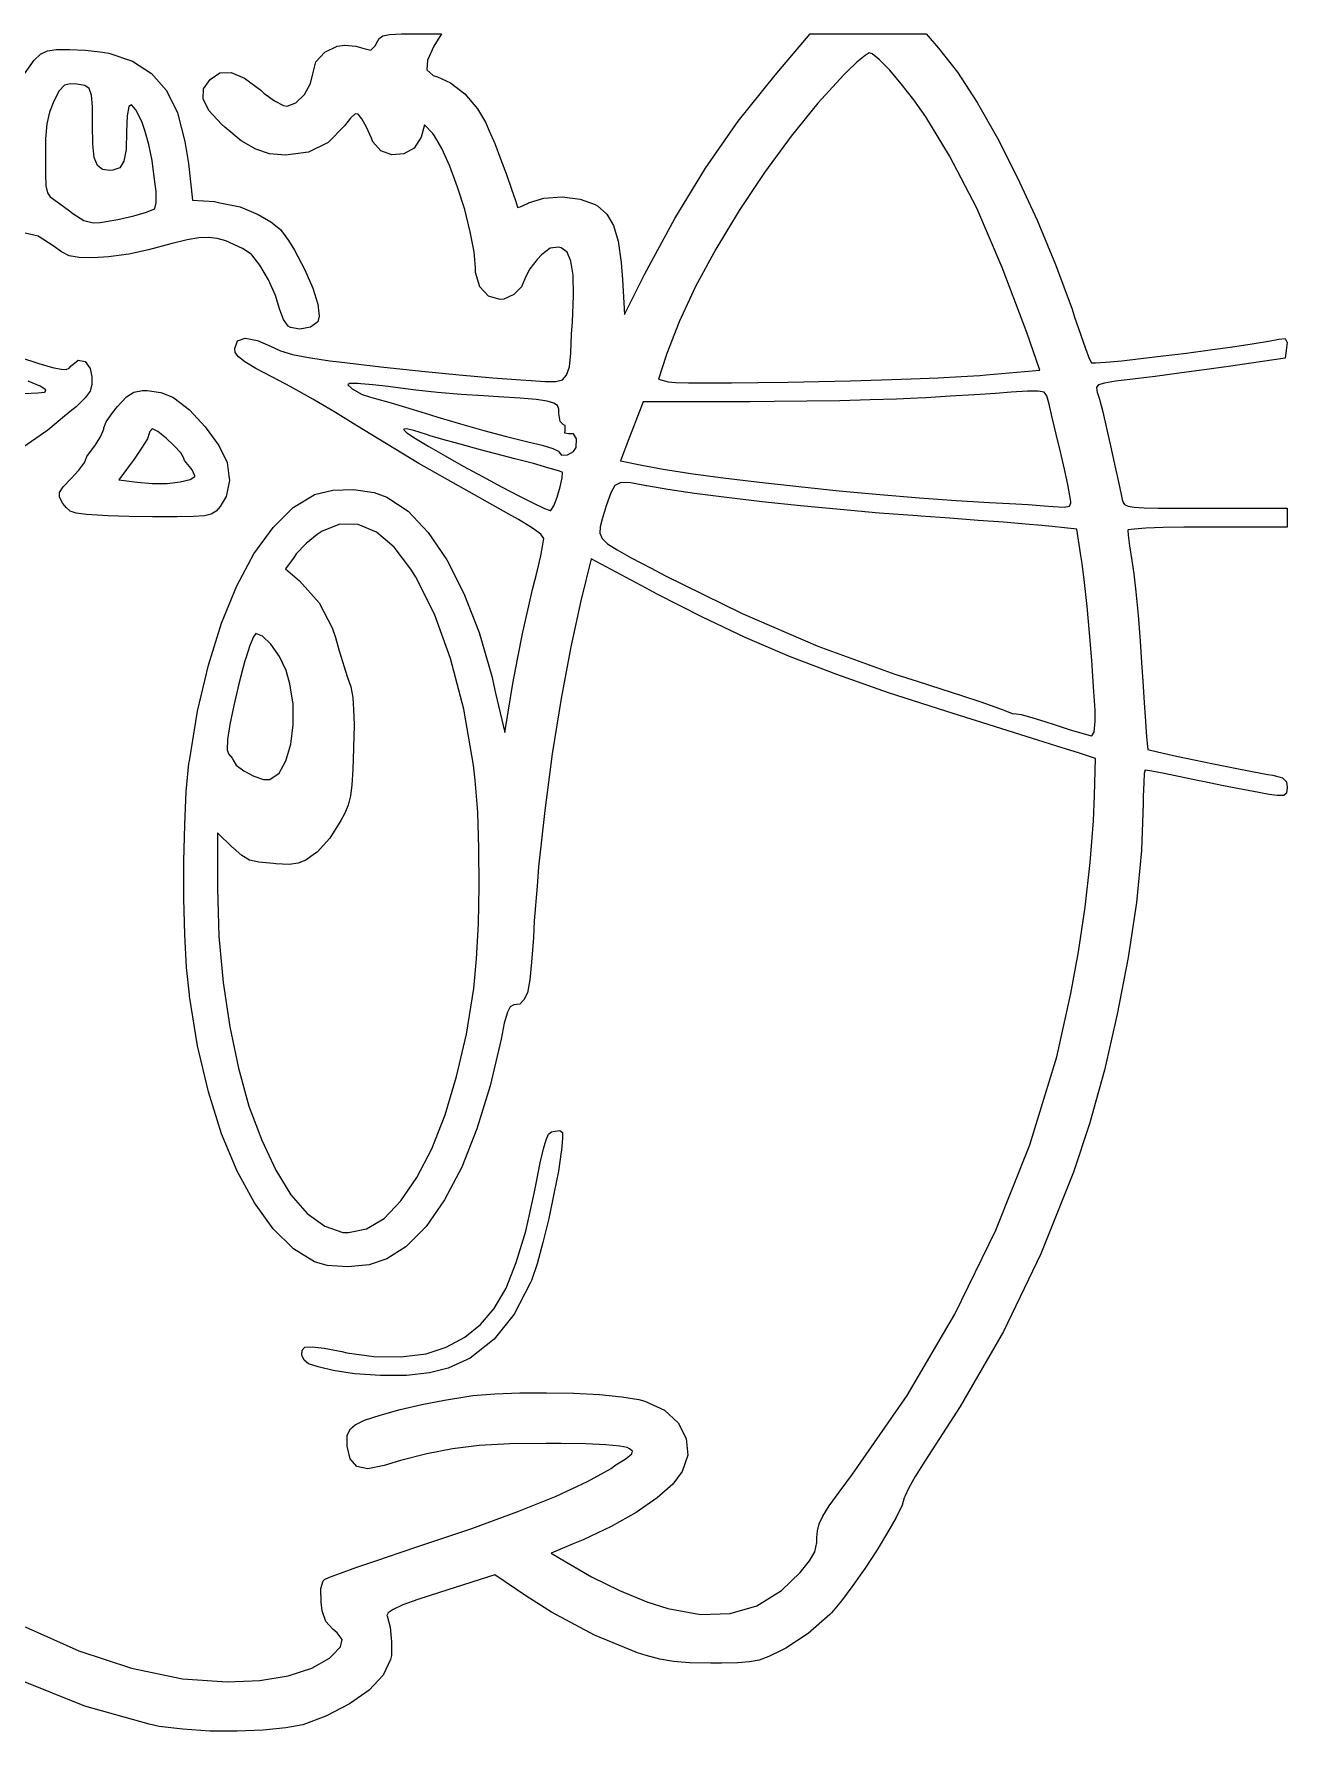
# Model space of a CAD drawing. Extents: x 85 to 117, y -106.7 to -93.3.
# Drawn here: x 110.945 to 113.698, y -101.863 to -98.135 of the extents above; entities that cross this region are included whole.
import ezdxf

# ---------------------------------------------------------------- set-up
doc = ezdxf.new("R2010")
doc.units = 0
doc.layers.add('BLACK', color=7, linetype='CONTINUOUS')

msp = doc.modelspace()

# ---------------------------------------------------------------- linework, layer by layer
at = {"layer": 'BLACK', "linetype": 'CONTINUOUS'}
for p, q in [((111.695, -98.1604), (111.697, -98.1555)), ((111.697, -98.1555), (111.703, -98.1453)), ((111.703, -98.1453), (111.711, -98.1392)), ((111.711, -98.1392), (111.726, -98.1361)), ((111.726, -98.1361), (111.752, -98.1351)), ((111.752, -98.1351), (111.773, -98.135)), ((111.773, -98.135), (111.84, -98.135)), ((111.84, -98.135), (111.823, -98.1621)), ((112.589, -98.2062), (112.65, -98.135)), ((112.65, -98.135), (112.905, -98.135)), ((112.905, -98.135), (112.932, -98.1661)), ((110.924, -98.2228), (110.945, -98.1923)), ((110.945, -98.1923), (110.959, -98.1792)), ((110.959, -98.1792), (110.974, -98.1721)), ((110.974, -98.1721), (110.994, -98.1693)), ((110.994, -98.1693), (111.023, -98.1692)), ((111.023, -98.1692), (111.057, -98.1708)), ((111.057, -98.1708), (111.09, -98.1741)), ((111.09, -98.1741), (111.109, -98.1774)), ((111.109, -98.1774), (111.161, -98.1951)), ((111.161, -98.1951), (111.203, -98.2219)), ((111.564, -98.1963), (111.584, -98.1748)), ((111.584, -98.1748), (111.611, -98.162)), ((111.611, -98.162), (111.628, -98.16)), ((111.628, -98.16), (111.652, -98.1622)), ((111.652, -98.1622), (111.672, -98.1675)), ((111.672, -98.1675), (111.673, -98.168)), ((111.673, -98.168), (111.685, -98.1708)), ((111.685, -98.1708), (111.695, -98.1604)), ((111.809, -98.1925), (111.808, -98.2139)), ((111.823, -98.1621), (111.809, -98.1925)), ((112.771, -98.1822), (112.753, -98.197)), ((112.78, -98.1767), (112.771, -98.1822)), ((112.786, -98.1786), (112.78, -98.1767)), ((112.802, -98.1915), (112.786, -98.1786)), ((112.825, -98.2144), (112.802, -98.1915)), ((112.932, -98.1661), (112.974, -98.219)), ((111.203, -98.2219), (111.236, -98.2592)), ((111.332, -98.235), (111.353, -98.2207)), ((111.353, -98.2207), (111.378, -98.2197)), ((111.378, -98.2197), (111.407, -98.2322)), ((111.407, -98.2322), (111.443, -98.2588)), ((111.552, -98.2438), (111.557, -98.2225)), ((111.557, -98.2225), (111.564, -98.1963)), ((111.808, -98.2139), (111.822, -98.2266)), ((111.822, -98.2266), (111.831, -98.2294)), ((111.831, -98.2294), (111.86, -98.2421)), ((112.492, -98.3267), (112.573, -98.2253)), ((112.573, -98.2253), (112.589, -98.2062)), ((112.724, -98.2246), (112.667, -98.2872)), ((112.731, -98.218), (112.724, -98.2246)), ((112.753, -98.197), (112.731, -98.218)), ((112.85, -98.2446), (112.825, -98.2144)), ((112.974, -98.219), (113.017, -98.2858)), ((111, -98.2597), (110.988, -98.2829)), ((111.012, -98.2472), (111, -98.2597)), ((111.025, -98.2443), (111.012, -98.2472)), ((111.039, -98.2451), (111.025, -98.2443)), ((111.056, -98.2479), (111.039, -98.2451)), ((111.066, -98.2551), (111.056, -98.2479)), ((111.071, -98.2698), (111.066, -98.2551)), ((111.073, -98.2951), (111.071, -98.2698)), ((111.236, -98.2592), (111.26, -98.3085)), ((111.316, -98.2779), (111.317, -98.2555)), ((111.317, -98.2555), (111.332, -98.235)), ((111.443, -98.2588), (111.45, -98.2654)), ((111.45, -98.2654), (111.473, -98.2818)), ((111.52, -98.2861), (111.539, -98.2678)), ((111.539, -98.2678), (111.552, -98.2438)), ((111.86, -98.2421), (111.891, -98.2668)), ((111.891, -98.2668), (111.919, -98.2998)), ((112.878, -98.2796), (112.85, -98.2446)), ((110.979, -98.3067), (110.973, -98.3325)), ((110.988, -98.2829), (110.979, -98.3067)), ((111.073, -98.3339), (111.073, -98.2951)), ((111.153, -98.2947), (111.149, -98.3147)), ((111.159, -98.2908), (111.153, -98.2947)), ((111.169, -98.3025), (111.159, -98.2908)), ((111.182, -98.3298), (111.169, -98.3025)), ((111.329, -98.3033), (111.316, -98.2779)), ((111.357, -98.3333), (111.329, -98.3033)), ((111.473, -98.2818), (111.493, -98.2919)), ((111.493, -98.2919), (111.501, -98.2933)), ((111.501, -98.2933), (111.52, -98.2861)), ((111.919, -98.2998), (111.937, -98.3285)), ((112.667, -98.2872), (112.608, -98.3598)), ((112.904, -98.3168), (112.878, -98.2796)), ((113.017, -98.2858), (113.062, -98.3639)), ((110.973, -98.3325), (110.97, -98.3653)), ((111.073, -98.3344), (111.073, -98.3339)), ((111.074, -98.3774), (111.073, -98.3344)), ((111.149, -98.3147), (111.148, -98.3495)), ((111.188, -98.3468), (111.182, -98.3298)), ((111.26, -98.3085), (111.276, -98.3711)), ((111.364, -98.3396), (111.357, -98.3333)), ((111.4, -98.3695), (111.364, -98.3396)), ((111.627, -98.3367), (111.591, -98.3732)), ((111.64, -98.3197), (111.627, -98.3367)), ((111.65, -98.3103), (111.64, -98.3197)), ((111.657, -98.3114), (111.65, -98.3103)), ((111.665, -98.3213), (111.657, -98.3114)), ((111.675, -98.3396), (111.665, -98.3213)), ((111.686, -98.364), (111.675, -98.3396)), ((111.803, -98.3347), (111.795, -98.3617)), ((111.821, -98.3536), (111.803, -98.3347)), ((111.937, -98.3285), (111.945, -98.3477)), ((112.42, -98.43), (112.492, -98.3267)), ((112.956, -98.4026), (112.904, -98.3168)), ((110.97, -98.3653), (110.97, -98.4049)), ((111.077, -98.4065), (111.074, -98.3774)), ((111.148, -98.3495), (111.147, -98.3891)), ((111.197, -98.3777), (111.188, -98.3468)), ((111.204, -98.4132), (111.197, -98.3777)), ((111.276, -98.3711), (111.284, -98.4195)), ((111.432, -98.3884), (111.4, -98.3695)), ((111.591, -98.3732), (111.548, -98.3946)), ((111.689, -98.3722), (111.686, -98.364)), ((111.707, -98.392), (111.689, -98.3722)), ((111.795, -98.3617), (111.78, -98.3856)), ((111.825, -98.3589), (111.821, -98.3536)), ((111.841, -98.3864), (111.825, -98.3589)), ((111.945, -98.3477), (111.957, -98.376)), ((111.957, -98.376), (111.97, -98.4094)), ((112.608, -98.3598), (112.55, -98.4395)), ((113.062, -98.3639), (113.106, -98.4508)), ((110.97, -98.4049), (110.97, -98.4435)), ((111.084, -98.424), (111.077, -98.4065)), ((111.142, -98.4147), (111.133, -98.429)), ((111.147, -98.3891), (111.142, -98.4147)), ((111.209, -98.4491), (111.204, -98.4132)), ((111.462, -98.3983), (111.432, -98.3884)), ((111.497, -98.4013), (111.462, -98.3983)), ((111.548, -98.3946), (111.497, -98.4013)), ((111.497, -98.4013), (111.497, -98.4013)), ((111.731, -98.4008), (111.707, -98.392)), ((111.757, -98.3986), (111.731, -98.4008)), ((111.78, -98.3856), (111.757, -98.3986)), ((111.858, -98.4253), (111.841, -98.3864)), ((111.97, -98.4094), (111.983, -98.4441)), ((113.016, -98.5178), (112.956, -98.4026)), ((110.97, -98.4435), (110.971, -98.4688)), ((111.095, -98.4327), (111.084, -98.424)), ((111.111, -98.435), (111.095, -98.4327)), ((111.118, -98.4346), (111.111, -98.435)), ((111.133, -98.429), (111.118, -98.4346)), ((111.213, -98.4814), (111.209, -98.4491)), ((111.284, -98.4195), (111.293, -98.4999)), ((111.875, -98.4714), (111.858, -98.4253)), ((111.983, -98.4441), (111.994, -98.4759)), ((112.353, -98.5401), (112.42, -98.43)), ((112.55, -98.4395), (112.494, -98.523)), ((113.106, -98.4508), (113.149, -98.5441)), ((110.971, -98.4688), (110.974, -98.4841)), ((110.974, -98.4841), (110.98, -98.4929)), ((110.98, -98.4929), (110.985, -98.4966)), ((111.213, -98.5058), (111.213, -98.4814)), ((111.891, -98.5209), (111.875, -98.4714)), ((111.994, -98.4759), (112.003, -98.5009)), ((112.065, -98.4956), (112.105, -98.493)), ((112.105, -98.493), (112.145, -98.4977)), ((110.985, -98.4966), (111.001, -98.5074)), ((111.001, -98.5074), (111.023, -98.5234)), ((111.023, -98.5234), (111.03, -98.5294)), ((111.03, -98.5294), (111.054, -98.5449)), ((111.164, -98.5346), (111.192, -98.5267)), ((111.192, -98.5267), (111.208, -98.5196)), ((111.208, -98.5196), (111.21, -98.5183)), ((111.21, -98.5183), (111.213, -98.5058)), ((111.293, -98.4999), (111.341, -98.5034)), ((111.341, -98.5034), (111.353, -98.5058)), ((111.353, -98.5058), (111.398, -98.5151)), ((111.398, -98.5151), (111.437, -98.5315)), ((111.903, -98.5696), (111.891, -98.5209)), ((112.003, -98.5009), (112.007, -98.5152)), ((112.007, -98.5164), (112.013, -98.5147)), ((112.007, -98.5152), (112.007, -98.5164)), ((112.013, -98.5147), (112.029, -98.5073)), ((112.029, -98.5073), (112.031, -98.506)), ((112.031, -98.506), (112.065, -98.4956)), ((112.145, -98.4977), (112.178, -98.5096)), ((112.178, -98.5096), (112.183, -98.5124)), ((112.183, -98.5124), (112.203, -98.5307)), ((112.203, -98.5307), (112.218, -98.5558)), ((112.494, -98.523), (112.443, -98.6076)), ((113.072, -98.6477), (113.016, -98.5178)), ((111.054, -98.5449), (111.075, -98.5499)), ((111.075, -98.5499), (111.09, -98.5489)), ((111.09, -98.5489), (111.129, -98.5424)), ((111.129, -98.5424), (111.164, -98.5346)), ((111.437, -98.5315), (111.465, -98.5477)), ((111.465, -98.5477), (111.486, -98.5649)), ((111.486, -98.5649), (111.504, -98.5886)), ((112.218, -98.5558), (112.228, -98.5905)), ((112.287, -98.662), (112.353, -98.5401)), ((113.149, -98.5441), (113.189, -98.6413)), ((110.954, -98.5795), (110.916, -98.5703)), ((110.987, -98.6004), (110.954, -98.5795)), ((111.005, -98.6139), (110.987, -98.6004)), ((111.245, -98.596), (111.196, -98.6089)), ((111.281, -98.5874), (111.245, -98.596)), ((111.307, -98.5828), (111.281, -98.5874)), ((111.328, -98.582), (111.307, -98.5828)), ((111.347, -98.5844), (111.328, -98.582)), ((111.366, -98.5898), (111.347, -98.5844)), ((111.376, -98.5936), (111.366, -98.5898)), ((111.403, -98.6061), (111.376, -98.5936)), ((111.504, -98.5886), (111.517, -98.6097)), ((111.912, -98.6136), (111.903, -98.5696)), ((112.097, -98.6033), (112.079, -98.6059)), ((112.103, -98.6047), (112.097, -98.6033)), ((112.116, -98.6142), (112.103, -98.6047)), ((112.228, -98.5905), (112.235, -98.6372)), ((111.022, -98.6222), (111.005, -98.6139)), ((111.044, -98.6259), (111.022, -98.6222)), ((111.075, -98.6267), (111.044, -98.6259)), ((111.108, -98.6248), (111.075, -98.6267)), ((111.153, -98.6185), (111.108, -98.6248)), ((111.196, -98.6089), (111.153, -98.6185)), ((111.422, -98.6189), (111.403, -98.6061)), ((111.423, -98.6202), (111.422, -98.6189)), ((111.441, -98.643), (111.423, -98.6202)), ((111.517, -98.6097), (111.54, -98.6529)), ((111.915, -98.6488), (111.912, -98.6136)), ((112.05, -98.6307), (112.034, -98.6509)), ((112.06, -98.6199), (112.05, -98.6307)), ((112.079, -98.6059), (112.06, -98.6199)), ((112.124, -98.6338), (112.116, -98.6142)), ((112.129, -98.6649), (112.124, -98.6338)), ((112.235, -98.6372), (112.238, -98.6745)), ((112.443, -98.6076), (112.398, -98.69)), ((113.189, -98.6413), (113.226, -98.7399)), ((111.46, -98.675), (111.441, -98.643)), ((111.475, -98.7097), (111.46, -98.675)), ((111.54, -98.6529), (111.557, -98.6936)), ((111.915, -98.659), (111.915, -98.6488)), ((111.924, -98.6905), (111.915, -98.659)), ((112.023, -98.6728), (112.016, -98.6908)), ((112.025, -98.6677), (112.023, -98.6728)), ((112.034, -98.6509), (112.025, -98.6677)), ((112.13, -98.7092), (112.129, -98.6649)), ((112.238, -98.6745), (112.242, -98.7514)), ((112.242, -98.7514), (112.287, -98.662)), ((113.126, -98.7911), (113.072, -98.6477)), ((111.485, -98.7407), (111.475, -98.7097)), ((111.557, -98.6936), (111.568, -98.7287)), ((111.943, -98.711), (111.924, -98.6905)), ((111.969, -98.7183), (111.943, -98.711)), ((111.977, -98.7173), (111.969, -98.7183)), ((111.999, -98.7073), (111.977, -98.7173)), ((112.016, -98.6908), (111.999, -98.7073)), ((112.128, -98.7683), (112.13, -98.7092)), ((112.398, -98.69), (112.362, -98.7674)), ((111.493, -98.7622), (111.485, -98.7407)), ((111.568, -98.7287), (111.571, -98.7551)), ((113.226, -98.7399), (113.231, -98.7573)), ((111.503, -98.7767), (111.493, -98.7622)), ((111.508, -98.7799), (111.503, -98.7767)), ((111.529, -98.7838), (111.508, -98.7799)), ((111.552, -98.7791), (111.529, -98.7838)), ((111.568, -98.7672), (111.552, -98.7791)), ((111.571, -98.7551), (111.568, -98.7672)), ((112.126, -98.7936), (112.128, -98.7683)), ((112.362, -98.7674), (112.335, -98.8367)), ((113.155, -98.8737), (113.126, -98.7911)), ((113.231, -98.7573), (113.244, -98.7946)), ((111.386, -98.8262), (111.392, -98.8091)), ((111.387, -98.8347), (111.386, -98.8262)), ((111.392, -98.8091), (111.409, -98.803)), ((111.409, -98.803), (111.436, -98.8082)), ((111.436, -98.8082), (111.464, -98.8211)), ((111.464, -98.8211), (111.486, -98.831)), ((112.124, -98.8364), (112.126, -98.7936)), ((113.244, -98.7946), (113.255, -98.8258)), ((113.255, -98.8258), (113.263, -98.8477)), ((113.477, -98.8359), (113.529, -98.829)), ((113.529, -98.829), (113.578, -98.8222)), ((113.578, -98.8222), (113.621, -98.8156)), ((113.621, -98.8156), (113.657, -98.8097)), ((113.657, -98.8097), (113.68, -98.8053)), ((113.68, -98.8053), (113.694, -98.8043)), ((113.694, -98.8043), (113.698, -98.813)), ((113.697, -98.8243), (113.694, -98.8475)), ((113.698, -98.813), (113.697, -98.8243)), ((110.913, -98.845), (110.955, -98.8586)), ((110.955, -98.8586), (110.985, -98.8674)), ((111.022, -98.8689), (111.026, -98.8643)), ((111.026, -98.8643), (111.042, -98.8519)), ((111.042, -98.8519), (111.057, -98.8543)), ((111.057, -98.8543), (111.068, -98.87)), ((111.394, -98.8444), (111.387, -98.8347)), ((111.408, -98.8554), (111.394, -98.8444)), ((111.432, -98.8696), (111.408, -98.8554)), ((111.486, -98.831), (111.513, -98.8391)), ((111.513, -98.8391), (111.548, -98.8461)), ((111.548, -98.8461), (111.595, -98.8528)), ((111.595, -98.8528), (111.615, -98.8553)), ((111.615, -98.8553), (111.707, -98.8659)), ((111.707, -98.8659), (111.797, -98.8755)), ((112.115, -98.8846), (112.121, -98.8659)), ((112.121, -98.8659), (112.124, -98.8364)), ((112.334, -98.8414), (112.317, -98.8936)), ((112.335, -98.8367), (112.334, -98.8414)), ((113.263, -98.8477), (113.268, -98.8571)), ((113.268, -98.8571), (113.268, -98.8571)), ((113.268, -98.8571), (113.277, -98.8576)), ((113.277, -98.8576), (113.3, -98.8561)), ((113.3, -98.8561), (113.335, -98.8528)), ((113.335, -98.8528), (113.377, -98.8481)), ((113.377, -98.8481), (113.426, -98.8424)), ((113.426, -98.8424), (113.477, -98.8359)), ((113.569, -98.8654), (113.516, -98.8729)), ((113.694, -98.8475), (113.569, -98.8654)), ((110.958, -98.909), (110.932, -98.8981)), ((110.985, -98.8674), (111.004, -98.8717)), ((111.004, -98.8717), (111.015, -98.872)), ((111.015, -98.872), (111.022, -98.8689)), ((111.068, -98.87), (111.072, -98.8881)), ((111.072, -98.8881), (111.072, -98.9057)), ((111.469, -98.8889), (111.432, -98.8696)), ((111.509, -98.9099), (111.469, -98.8889)), ((111.638, -98.903), (111.634, -98.9058)), ((111.657, -98.9031), (111.638, -98.903)), ((111.663, -98.9034), (111.657, -98.9031)), ((111.689, -98.9057), (111.663, -98.9034)), ((111.797, -98.8755), (111.879, -98.8837)), ((111.879, -98.8837), (111.953, -98.8902)), ((111.953, -98.8902), (112.014, -98.8949)), ((112.014, -98.8949), (112.037, -98.8963)), ((112.037, -98.8963), (112.068, -98.8982)), ((112.068, -98.8982), (112.091, -98.8984)), ((112.091, -98.8984), (112.106, -98.8947)), ((112.106, -98.8947), (112.115, -98.8846)), ((112.317, -98.8936), (112.338, -98.8989)), ((112.338, -98.8989), (112.354, -98.9004)), ((112.354, -98.9004), (112.383, -98.9013)), ((112.383, -98.9013), (112.425, -98.9016)), ((112.425, -98.9016), (112.477, -98.9015)), ((112.477, -98.9015), (112.536, -98.9009)), ((112.536, -98.9009), (112.601, -98.8999)), ((112.601, -98.8999), (112.67, -98.8985)), ((112.67, -98.8985), (112.739, -98.8968)), ((112.739, -98.8968), (112.807, -98.8948)), ((112.807, -98.8948), (112.872, -98.8926)), ((112.872, -98.8926), (112.931, -98.8903)), ((112.931, -98.8903), (112.982, -98.8878)), ((112.982, -98.8878), (113.023, -98.8852)), ((113.023, -98.8852), (113.037, -98.8841)), ((113.037, -98.8841), (113.155, -98.8737)), ((113.297, -98.9019), (113.284, -98.9058)), ((113.321, -98.8981), (113.297, -98.9019)), ((113.359, -98.8934), (113.321, -98.8981)), ((113.365, -98.8927), (113.359, -98.8934)), ((113.408, -98.8873), (113.365, -98.8927)), ((113.461, -98.8804), (113.408, -98.8873)), ((113.51, -98.8737), (113.461, -98.8804)), ((113.516, -98.8729), (113.51, -98.8737)), ((110.924, -98.9249), (110.953, -98.9235)), ((110.953, -98.9235), (110.968, -98.9216)), ((110.971, -98.9167), (110.958, -98.909)), ((110.968, -98.9216), (110.969, -98.9213)), ((110.969, -98.9213), (110.971, -98.9167)), ((111.057, -98.9343), (111.037, -98.9539)), ((111.068, -98.9196), (111.057, -98.9343)), ((111.069, -98.9167), (111.068, -98.9196)), ((111.072, -98.9057), (111.069, -98.9167)), ((111.128, -98.9532), (111.148, -98.9324)), ((111.148, -98.9324), (111.164, -98.922)), ((111.164, -98.922), (111.183, -98.9186)), ((111.183, -98.9186), (111.193, -98.9184)), ((111.193, -98.9184), (111.223, -98.9225)), ((111.223, -98.9225), (111.25, -98.9326)), ((111.25, -98.9326), (111.252, -98.934)), ((111.252, -98.934), (111.286, -98.9604)), ((111.557, -98.937), (111.509, -98.9099)), ((111.607, -98.9664), (111.557, -98.937)), ((111.634, -98.9058), (111.642, -98.9134)), ((111.642, -98.9134), (111.644, -98.9148)), ((111.644, -98.9148), (111.666, -98.9269)), ((111.666, -98.9269), (111.682, -98.9322)), ((111.682, -98.9322), (111.697, -98.9363)), ((111.723, -98.9096), (111.689, -98.9057)), ((111.697, -98.9363), (111.724, -98.9442)), ((111.761, -98.9145), (111.723, -98.9096)), ((111.784, -98.9174), (111.761, -98.9145)), ((111.831, -98.9224), (111.784, -98.9174)), ((111.883, -98.927), (111.831, -98.9224)), ((111.932, -98.9303), (111.883, -98.927)), ((111.965, -98.9322), (111.932, -98.9303)), ((112.013, -98.9352), (111.965, -98.9322)), ((112.048, -98.9381), (112.013, -98.9352)), ((112.072, -98.9414), (112.048, -98.9381)), ((112.715, -98.9407), (112.643, -98.9419)), ((112.782, -98.9391), (112.715, -98.9407)), ((112.84, -98.9373), (112.782, -98.9391)), ((112.886, -98.9352), (112.84, -98.9373)), ((112.904, -98.9342), (112.886, -98.9352)), ((112.958, -98.931), (112.904, -98.9342)), ((113.011, -98.9276), (112.958, -98.931)), ((113.057, -98.9245), (113.011, -98.9276)), ((113.092, -98.9219), (113.057, -98.9245)), ((113.128, -98.9194), (113.092, -98.9219)), ((113.151, -98.9194), (113.128, -98.9194)), ((113.164, -98.922), (113.151, -98.9194)), ((113.169, -98.9275), (113.164, -98.922)), ((113.17, -98.9296), (113.169, -98.9275)), ((113.175, -98.9484), (113.17, -98.9296)), ((113.284, -98.9058), (113.279, -98.9109)), ((113.279, -98.9109), (113.28, -98.9182)), ((113.28, -98.9182), (113.281, -98.922)), ((113.281, -98.922), (113.286, -98.9372)), ((113.286, -98.9372), (113.293, -98.9648)), ((111.012, -98.9747), (110.975, -99.0054)), ((111.028, -98.9615), (111.012, -98.9747)), ((111.037, -98.9539), (111.028, -98.9615)), ((111.103, -98.9874), (111.117, -98.9676)), ((111.117, -98.9676), (111.128, -98.9532)), ((111.286, -98.9604), (111.321, -98.9978)), ((111.652, -98.9944), (111.607, -98.9664)), ((111.724, -98.9442), (111.761, -98.9552)), ((111.761, -98.9552), (111.804, -98.9682)), ((111.804, -98.9682), (111.832, -98.9766)), ((111.832, -98.9766), (111.882, -98.9916)), ((112.087, -98.9457), (112.072, -98.9414)), ((112.095, -98.9513), (112.087, -98.9457)), ((112.098, -98.9589), (112.095, -98.9513)), ((112.098, -98.9688), (112.098, -98.9589)), ((112.101, -98.9861), (112.098, -98.9688)), ((112.283, -98.9433), (112.258, -99.0079)), ((112.518, -98.943), (112.283, -98.9433)), ((112.571, -98.9427), (112.518, -98.943)), ((112.643, -98.9419), (112.571, -98.9427)), ((113.182, -98.9777), (113.175, -98.9484)), ((113.191, -99.0138), (113.182, -98.9777)), ((113.293, -98.9648), (113.301, -99.0008)), ((110.975, -99.0054), (110.913, -99.0488)), ((111.091, -99.0197), (111.098, -99.0033)), ((111.098, -99.0003), (111.103, -98.9874)), ((111.098, -99.0033), (111.098, -99.0003)), ((111.198, -99.0127), (111.194, -99.0246)), ((111.199, -99.0083), (111.198, -99.0127)), ((111.205, -99.002), (111.199, -99.0083)), ((111.205, -99.0021), (111.205, -99.002)), ((111.217, -99.0086), (111.205, -99.0021)), ((111.235, -99.0226), (111.217, -99.0086)), ((111.321, -98.9978), (111.351, -99.039)), ((111.79, -99.0784), (111.652, -98.9944)), ((111.763, -99.0026), (111.757, -99.0033)), ((111.757, -99.0033), (111.757, -99.005)), ((111.757, -99.005), (111.764, -99.0113)), ((111.779, -99.0063), (111.763, -99.0026)), ((111.764, -99.0113), (111.783, -99.0238)), ((111.807, -99.015), (111.779, -99.0063)), ((111.815, -99.0177), (111.807, -99.015)), ((111.882, -98.9916), (111.933, -99.0061)), ((111.933, -99.0061), (111.98, -99.0188)), ((112.108, -98.9933), (112.101, -98.9861)), ((112.112, -98.995), (112.108, -98.9933)), ((112.111, -99.0121), (112.112, -99.0054)), ((112.119, -99.0132), (112.111, -99.0121)), ((112.112, -99.0054), (112.112, -98.995)), ((112.13, -99.0131), (112.119, -99.0132)), ((112.137, -99.0241), (112.13, -99.0131)), ((112.258, -99.0079), (112.252, -99.0241)), ((113.2, -99.0529), (113.191, -99.0138)), ((113.301, -99.0008), (113.31, -99.0399)), ((111.061, -99.0635), (111.073, -99.0461)), ((111.073, -99.0461), (111.078, -99.0399)), ((111.078, -99.0399), (111.091, -99.0197)), ((111.181, -99.045), (111.165, -99.0689)), ((111.194, -99.0246), (111.181, -99.045)), ((111.253, -99.0396), (111.235, -99.0226)), ((111.267, -99.0552), (111.253, -99.0396)), ((111.351, -99.039), (111.369, -99.0766)), ((111.783, -99.0238), (111.812, -99.0411)), ((111.812, -99.0411), (111.848, -99.0618)), ((111.843, -99.0257), (111.815, -99.0177)), ((111.881, -99.0362), (111.843, -99.0257)), ((111.926, -99.0483), (111.881, -99.0362)), ((111.973, -99.0607), (111.926, -99.0483)), ((111.98, -99.0188), (112.018, -99.0283)), ((112.018, -99.0283), (112.03, -99.0309)), ((112.03, -99.0309), (112.061, -99.0384)), ((112.061, -99.0384), (112.085, -99.0457)), ((112.085, -99.0457), (112.097, -99.0514)), ((112.097, -99.0514), (112.098, -99.0529)), ((112.098, -99.0529), (112.104, -99.06)), ((112.117, -99.0592), (112.13, -99.0521)), ((112.13, -99.0521), (112.136, -99.0434)), ((112.136, -99.0434), (112.137, -99.0241)), ((112.252, -99.0241), (112.233, -99.0725)), ((113.209, -99.0911), (113.2, -99.0529)), ((113.31, -99.0399), (113.319, -99.0802)), ((111.043, -99.093), (111.054, -99.0786)), ((111.054, -99.0786), (111.057, -99.0737)), ((111.057, -99.0737), (111.061, -99.0635)), ((111.165, -99.0689), (111.131, -99.1142)), ((111.273, -99.0652), (111.267, -99.0552)), ((111.275, -99.0719), (111.273, -99.0652)), ((111.286, -99.085), (111.275, -99.0719)), ((111.292, -99.0922), (111.286, -99.085)), ((111.369, -99.0766), (111.373, -99.1059)), ((111.988, -99.1898), (111.79, -99.0784)), ((111.848, -99.0618), (111.888, -99.0844)), ((111.888, -99.0844), (111.93, -99.1075)), ((112.001, -99.068), (111.973, -99.0607)), ((112.042, -99.0789), (112.001, -99.068)), ((112.074, -99.088), (112.042, -99.0789)), ((112.097, -99.0945), (112.074, -99.088)), ((112.104, -99.06), (112.117, -99.0592)), ((112.233, -99.0725), (112.28, -99.0824)), ((112.28, -99.0824), (112.327, -99.091)), ((113.319, -99.0802), (113.327, -99.116)), ((111.009, -99.1297), (111.026, -99.1119)), ((111.026, -99.1119), (111.043, -99.093)), ((111.131, -99.1142), (111.171, -99.1199)), ((111.171, -99.1199), (111.204, -99.1226)), ((111.204, -99.1226), (111.237, -99.1222)), ((111.237, -99.1222), (111.266, -99.1192)), ((111.266, -99.1192), (111.288, -99.1141)), ((111.288, -99.1141), (111.298, -99.1072)), ((111.298, -99.1059), (111.292, -99.0922)), ((111.298, -99.1072), (111.298, -99.1059)), ((111.374, -99.1156), (111.367, -99.1514)), ((111.373, -99.1059), (111.374, -99.1156)), ((111.93, -99.1075), (111.972, -99.1298)), ((112.105, -99.0977), (112.097, -99.0945)), ((112.101, -99.1299), (112.105, -99.1098)), ((112.106, -99.0982), (112.105, -99.0977)), ((112.105, -99.1098), (112.106, -99.0982)), ((112.221, -99.1266), (112.212, -99.143)), ((112.234, -99.1201), (112.221, -99.1266)), ((112.256, -99.1212), (112.234, -99.1201)), ((112.29, -99.1277), (112.256, -99.1212)), ((112.327, -99.091), (112.374, -99.0982)), ((112.374, -99.0982), (112.387, -99.1002)), ((112.387, -99.1002), (112.459, -99.1099)), ((112.459, -99.1099), (112.539, -99.1196)), ((112.539, -99.1196), (112.625, -99.1292)), ((113.216, -99.1246), (113.209, -99.0911)), ((113.221, -99.1495), (113.216, -99.1246)), ((113.327, -99.116), (113.333, -99.1433)), ((111.001, -99.1421), (111.009, -99.1297)), ((111.001, -99.1526), (111.001, -99.1421)), ((111.008, -99.1664), (111.001, -99.1526)), ((111.367, -99.1514), (111.354, -99.1729)), ((111.514, -99.1754), (111.56, -99.1471)), ((111.56, -99.1471), (111.561, -99.1467)), ((111.561, -99.1467), (111.601, -99.1369)), ((111.601, -99.1369), (111.647, -99.1356)), ((111.647, -99.1356), (111.692, -99.1423)), ((111.692, -99.1423), (111.72, -99.1523)), ((111.72, -99.1523), (111.767, -99.1833)), ((111.972, -99.1298), (112.01, -99.1497)), ((112.01, -99.1497), (112.042, -99.166)), ((112.087, -99.1719), (112.094, -99.1526)), ((112.094, -99.1526), (112.101, -99.1299)), ((112.212, -99.143), (112.202, -99.1717)), ((112.291, -99.1279), (112.29, -99.1277)), ((112.337, -99.1358), (112.291, -99.1279)), ((112.396, -99.1445), (112.337, -99.1358)), ((112.466, -99.1535), (112.396, -99.1445)), ((112.545, -99.1627), (112.466, -99.1535)), ((112.629, -99.1716), (112.545, -99.1627)), ((112.625, -99.1292), (112.714, -99.1383)), ((112.714, -99.1383), (112.803, -99.1466)), ((112.803, -99.1466), (112.89, -99.1538)), ((112.89, -99.1538), (112.971, -99.1597)), ((112.971, -99.1597), (113.044, -99.1639)), ((113.044, -99.1639), (113.088, -99.1663)), ((113.223, -99.1622), (113.221, -99.1495)), ((113.223, -99.1649), (113.223, -99.1622)), ((113.333, -99.1433), (113.336, -99.1579)), ((113.336, -99.1579), (113.337, -99.1622)), ((113.337, -99.1622), (113.338, -99.1641)), ((113.338, -99.1641), (113.341, -99.1687)), ((111.015, -99.1756), (111.008, -99.1664)), ((111.024, -99.1833), (111.015, -99.1756)), ((111.037, -99.188), (111.024, -99.1833)), ((111.06, -99.1909), (111.037, -99.188)), ((111.096, -99.1931), (111.06, -99.1909)), ((111.107, -99.1936), (111.096, -99.1931)), ((111.154, -99.1952), (111.107, -99.1936)), ((111.205, -99.1961), (111.154, -99.1952)), ((111.252, -99.1961), (111.205, -99.1961)), ((111.259, -99.196), (111.252, -99.1961)), ((111.295, -99.1952), (111.259, -99.196)), ((111.319, -99.1934), (111.295, -99.1952)), ((111.334, -99.1896), (111.319, -99.1934)), ((111.345, -99.1831), (111.334, -99.1896)), ((111.354, -99.1729), (111.345, -99.1831)), ((111.47, -99.2191), (111.514, -99.1754)), ((111.767, -99.1833), (111.811, -99.2298)), ((112.009, -99.2014), (111.988, -99.1898)), ((112.038, -99.2194), (112.009, -99.2014)), ((112.042, -99.166), (112.066, -99.1771)), ((112.066, -99.1771), (112.079, -99.1817)), ((112.079, -99.1817), (112.08, -99.1817)), ((112.08, -99.1817), (112.087, -99.1719)), ((112.193, -99.2009), (112.189, -99.2179)), ((112.2, -99.1787), (112.193, -99.2009)), ((112.202, -99.1717), (112.2, -99.1787)), ((112.716, -99.18), (112.629, -99.1716)), ((112.802, -99.1875), (112.716, -99.18)), ((112.886, -99.1939), (112.802, -99.1875)), ((112.893, -99.1944), (112.886, -99.1939)), ((112.957, -99.199), (112.893, -99.1944)), ((113.019, -99.2035), (112.957, -99.199)), ((113.088, -99.1663), (113.129, -99.1688)), ((113.129, -99.1688), (113.164, -99.1713)), ((113.164, -99.1713), (113.184, -99.173)), ((113.184, -99.173), (113.208, -99.1747)), ((113.208, -99.1747), (113.22, -99.1724)), ((113.22, -99.1724), (113.223, -99.1649)), ((113.341, -99.1687), (113.349, -99.1721)), ((113.349, -99.1721), (113.362, -99.1743)), ((113.362, -99.1743), (113.384, -99.1757)), ((113.384, -99.1757), (113.415, -99.1764)), ((113.415, -99.1764), (113.459, -99.1766)), ((113.459, -99.1766), (113.518, -99.1767)), ((113.518, -99.1767), (113.698, -99.1767)), ((113.698, -99.1767), (113.698, -99.2183)), ((111.428, -99.2767), (111.47, -99.2191)), ((111.567, -99.2343), (111.543, -99.2546)), ((111.578, -99.2273), (111.567, -99.2343)), ((111.617, -99.2117), (111.578, -99.2273)), ((111.657, -99.2124), (111.617, -99.2117)), ((111.697, -99.2293), (111.657, -99.2124)), ((111.736, -99.2621), (111.697, -99.2293)), ((111.811, -99.2298), (111.852, -99.2905)), ((112.058, -99.234), (112.038, -99.2194)), ((112.065, -99.2433), (112.058, -99.234)), ((112.189, -99.2179), (112.188, -99.2313)), ((112.188, -99.2313), (112.193, -99.243)), ((113.075, -99.2078), (113.019, -99.2035)), ((113.123, -99.2115), (113.075, -99.2078)), ((113.159, -99.2146), (113.123, -99.2115)), ((113.182, -99.2167), (113.159, -99.2146)), ((113.236, -99.2225), (113.182, -99.2167)), ((113.245, -99.2808), (113.236, -99.2225)), ((113.349, -99.2245), (113.348, -99.2252)), ((113.348, -99.2252), (113.349, -99.2359)), ((113.362, -99.2226), (113.349, -99.2245)), ((113.349, -99.2359), (113.352, -99.2593)), ((113.388, -99.2209), (113.362, -99.2226)), ((113.426, -99.2195), (113.388, -99.2209)), ((113.471, -99.2186), (113.426, -99.2195)), ((113.523, -99.2183), (113.471, -99.2186)), ((113.698, -99.2183), (113.523, -99.2183)), ((111.543, -99.2546), (111.521, -99.2769)), ((111.773, -99.3106), (111.736, -99.2621)), ((112.058, -99.2817), (112.063, -99.2563)), ((112.063, -99.2563), (112.065, -99.2434)), ((112.065, -99.2434), (112.065, -99.2433)), ((112.193, -99.243), (112.205, -99.2548)), ((112.205, -99.2548), (112.226, -99.2684)), ((112.226, -99.2684), (112.257, -99.2857)), ((113.352, -99.2593), (113.357, -99.2917)), ((111.39, -99.3472), (111.428, -99.2767)), ((111.516, -99.2841), (111.497, -99.3097)), ((111.497, -99.3097), (111.528, -99.3366)), ((111.521, -99.2769), (111.516, -99.2841)), ((111.783, -99.327), (111.773, -99.3106)), ((111.852, -99.2905), (111.889, -99.3642)), ((112.05, -99.3159), (112.058, -99.2817)), ((112.169, -99.2878), (112.146, -99.3801)), ((112.29, -99.3528), (112.169, -99.2878)), ((112.257, -99.2857), (112.301, -99.3085)), ((112.301, -99.3085), (112.331, -99.3245)), ((113.248, -99.298), (113.245, -99.2808)), ((113.253, -99.3402), (113.248, -99.298)), ((113.357, -99.2917), (113.361, -99.3209)), ((111.357, -99.4292), (111.39, -99.3472)), ((111.528, -99.3366), (111.571, -99.3845)), ((111.825, -99.4098), (111.783, -99.327)), ((112.04, -99.3553), (112.05, -99.3159)), ((112.331, -99.3245), (112.501, -99.4084)), ((113.259, -99.3925), (113.253, -99.3402)), ((113.361, -99.3209), (113.366, -99.3606)), ((111.571, -99.3845), (111.6, -99.4399)), ((111.889, -99.3642), (111.923, -99.4497)), ((112.032, -99.3915), (112.04, -99.3553)), ((112.146, -99.3801), (112.124, -99.4815)), ((112.314, -99.3657), (112.29, -99.3528)), ((112.412, -99.4155), (112.314, -99.3657)), ((113.366, -99.3606), (113.371, -99.4116)), ((111.86, -99.507), (111.825, -99.4098)), ((112.019, -99.4491), (112.032, -99.3915)), ((112.507, -99.4605), (112.412, -99.4155)), ((112.501, -99.4084), (112.667, -99.4799)), ((113.264, -99.4509), (113.259, -99.3925)), ((113.371, -99.4116), (113.375, -99.4688)), ((111.328, -99.5216), (111.357, -99.4292)), ((111.427, -99.4591), (111.419, -99.4786)), ((111.432, -99.4517), (111.427, -99.4591)), ((111.447, -99.4576), (111.432, -99.4517)), ((111.465, -99.4757), (111.447, -99.4576)), ((111.6, -99.4399), (111.607, -99.4609)), ((111.607, -99.4609), (111.615, -99.49)), ((111.923, -99.4497), (111.951, -99.546)), ((112.007, -99.5087), (112.019, -99.4491)), ((112.605, -99.5023), (112.507, -99.4605)), ((113.269, -99.5111), (113.264, -99.4509)), ((111.419, -99.4786), (111.41, -99.5064)), ((111.484, -99.5022), (111.465, -99.4757)), ((111.615, -99.49), (111.626, -99.525)), ((112.124, -99.4815), (112.103, -99.595)), ((112.667, -99.4799), (112.836, -99.5412)), ((113.375, -99.4688), (113.379, -99.5267)), ((111.304, -99.623), (111.328, -99.5216)), ((111.408, -99.5121), (111.395, -99.5627)), ((111.41, -99.5064), (111.408, -99.5121)), ((111.499, -99.5331), (111.484, -99.5022)), ((111.507, -99.5628), (111.499, -99.5331)), ((111.626, -99.525), (111.633, -99.5463)), ((111.889, -99.6179), (111.86, -99.507)), ((111.997, -99.562), (112.007, -99.5087)), ((112.709, -99.5423), (112.605, -99.5023)), ((113.273, -99.569), (113.269, -99.5111)), ((113.379, -99.5267), (113.381, -99.5567)), ((111.395, -99.5627), (111.384, -99.6101)), ((111.514, -99.6072), (111.507, -99.5628)), ((111.633, -99.5463), (111.641, -99.5695)), ((111.641, -99.5695), (111.645, -99.5924)), ((111.951, -99.546), (111.959, -99.5834)), ((111.979, -99.6692), (111.997, -99.562)), ((112.822, -99.582), (112.709, -99.5423)), ((112.836, -99.5412), (112.885, -99.5569)), ((112.885, -99.5569), (112.937, -99.5734)), ((112.937, -99.5734), (112.985, -99.5888)), ((113.276, -99.6204), (113.273, -99.569)), ((113.381, -99.5567), (113.384, -99.6043)), ((111.384, -99.6101), (111.375, -99.6517)), ((111.514, -99.6524), (111.514, -99.6072)), ((111.645, -99.5924), (111.647, -99.6193)), ((111.959, -99.5834), (111.979, -99.6692)), ((112.103, -99.595), (112.083, -99.7163)), ((112.948, -99.6228), (112.822, -99.582)), ((112.985, -99.5888), (113.025, -99.6022)), ((113.025, -99.6022), (113.056, -99.6128)), ((113.384, -99.6043), (113.387, -99.6444)), ((111.286, -99.7321), (111.304, -99.623)), ((111.647, -99.6193), (111.648, -99.6524)), ((111.91, -99.7415), (111.889, -99.6179)), ((112.978, -99.6321), (112.948, -99.6228)), ((113.041, -99.6517), (112.978, -99.6321)), ((113.056, -99.6128), (113.074, -99.6196)), ((113.074, -99.6196), (113.078, -99.6211)), ((113.078, -99.6211), (113.094, -99.6277)), ((113.094, -99.6277), (113.103, -99.6284)), ((113.103, -99.6284), (113.114, -99.6302)), ((113.114, -99.6302), (113.137, -99.6364)), ((113.137, -99.6364), (113.168, -99.6458)), ((113.168, -99.6458), (113.186, -99.6517)), ((113.274, -99.6685), (113.276, -99.6444)), ((113.276, -99.6444), (113.276, -99.6204)), ((113.387, -99.6444), (113.387, -99.6459)), ((113.387, -99.6459), (113.389, -99.6787)), ((111.37, -99.6851), (111.369, -99.7076)), ((111.375, -99.6517), (111.37, -99.6851)), ((111.509, -99.695), (111.514, -99.6524)), ((111.648, -99.6542), (111.647, -99.7014)), ((111.648, -99.6524), (111.648, -99.6542)), ((113.099, -99.6699), (113.041, -99.6517)), ((113.15, -99.6861), (113.099, -99.6699)), ((113.192, -99.6993), (113.15, -99.6861)), ((113.186, -99.6517), (113.219, -99.6626)), ((113.219, -99.6626), (113.247, -99.6711)), ((113.247, -99.6711), (113.265, -99.676)), ((113.265, -99.676), (113.269, -99.6767)), ((113.269, -99.6767), (113.274, -99.6685)), ((113.389, -99.6787), (113.391, -99.6999)), ((111.369, -99.7076), (111.372, -99.7166)), ((111.372, -99.7166), (111.381, -99.7265)), ((111.498, -99.7315), (111.509, -99.695)), ((111.647, -99.7049), (111.645, -99.7509)), ((111.647, -99.7014), (111.647, -99.7049)), ((112.083, -99.7163), (112.067, -99.841)), ((113.223, -99.7091), (113.192, -99.6993)), ((113.24, -99.7145), (113.223, -99.7091)), ((113.277, -99.7266), (113.24, -99.7145)), ((113.391, -99.6999), (113.392, -99.7068)), ((113.392, -99.7068), (113.401, -99.7093)), ((113.401, -99.7093), (113.423, -99.7144)), ((113.423, -99.7144), (113.455, -99.7213)), ((113.455, -99.7213), (113.494, -99.7294)), ((111.279, -99.7994), (111.285, -99.7377)), ((111.285, -99.7377), (111.286, -99.7321)), ((111.381, -99.7265), (111.382, -99.73)), ((111.382, -99.73), (111.389, -99.7409)), ((111.389, -99.7409), (111.406, -99.7536)), ((111.406, -99.7536), (111.428, -99.7652)), ((111.463, -99.7731), (111.483, -99.7587)), ((111.483, -99.7587), (111.498, -99.7315)), ((111.645, -99.7509), (111.643, -99.7842)), ((111.914, -99.7744), (111.91, -99.7415)), ((113.275, -99.8079), (113.277, -99.7266)), ((113.384, -99.7594), (113.383, -99.78)), ((113.386, -99.7517), (113.384, -99.7594)), ((113.387, -99.7519), (113.386, -99.7517)), ((113.401, -99.7545), (113.387, -99.7519)), ((113.428, -99.7598), (113.401, -99.7545)), ((113.463, -99.767), (113.428, -99.7598)), ((113.494, -99.7294), (113.536, -99.7382)), ((113.536, -99.7382), (113.58, -99.7469)), ((113.58, -99.7469), (113.621, -99.7549)), ((113.621, -99.7549), (113.656, -99.7615)), ((111.428, -99.7652), (111.449, -99.7725)), ((111.449, -99.7725), (111.463, -99.7731)), ((111.643, -99.7842), (111.64, -99.8088)), ((111.92, -99.8448), (111.914, -99.7744)), ((113.383, -99.78), (113.382, -99.8098)), ((113.505, -99.7757), (113.463, -99.767)), ((113.513, -99.7774), (113.505, -99.7757)), ((113.558, -99.7867), (113.513, -99.7774)), ((113.601, -99.795), (113.558, -99.7867)), ((113.636, -99.8015), (113.601, -99.795)), ((113.656, -99.7615), (113.667, -99.7635)), ((113.667, -99.7635), (113.688, -99.769)), ((113.688, -99.769), (113.697, -99.778)), ((113.697, -99.778), (113.698, -99.7901)), ((113.698, -99.7901), (113.697, -99.8025)), ((111.276, -99.8725), (111.279, -99.7994)), ((111.635, -99.8288), (111.627, -99.8481)), ((111.64, -99.8088), (111.635, -99.8288)), ((113.273, -99.8633), (113.275, -99.8079)), ((113.382, -99.8258), (113.378, -99.929)), ((113.382, -99.8098), (113.382, -99.8258)), ((113.659, -99.8054), (113.636, -99.8015)), ((113.676, -99.8077), (113.659, -99.8054)), ((113.691, -99.8078), (113.676, -99.8077)), ((113.697, -99.8025), (113.691, -99.8078)), ((111.274, -99.9524), (111.276, -99.8725)), ((111.619, -99.8628), (111.595, -99.9015)), ((111.627, -99.8481), (111.619, -99.8628)), ((111.922, -99.9241), (111.92, -99.8448)), ((112.067, -99.841), (112.053, -99.9646)), ((113.265, -99.955), (113.273, -99.8633)), ((111.381, -99.9219), (111.348, -99.89)), ((111.348, -99.89), (111.348, -100.012)), ((111.595, -99.9015), (111.567, -99.9321)), ((111.382, -99.9228), (111.381, -99.9219)), ((111.401, -99.9398), (111.382, -99.9228)), ((111.418, -99.9496), (111.401, -99.9398)), ((111.561, -99.9362), (111.542, -99.9496)), ((111.567, -99.9321), (111.561, -99.9362)), ((111.923, -100.007), (111.922, -99.9241)), ((113.378, -99.929), (113.367, -100.043)), ((111.274, -100.034), (111.274, -99.9524)), ((111.439, -99.9547), (111.418, -99.9496)), ((111.471, -99.9576), (111.439, -99.9547)), ((111.476, -99.958), (111.471, -99.9576)), ((111.505, -99.9591), (111.476, -99.958)), ((111.525, -99.9568), (111.505, -99.9591)), ((111.542, -99.9496), (111.525, -99.9568)), ((112.053, -99.9646), (112.05, -100.007)), ((113.254, -100.053), (113.265, -99.955)), ((111.348, -100.012), (111.351, -100.117)), ((111.921, -100.09), (111.923, -100.007)), ((112.05, -100.007), (112.044, -100.083)), ((111.276, -100.114), (111.274, -100.034)), ((113.24, -100.151), (113.254, -100.053)), ((113.367, -100.043), (113.349, -100.164)), ((111.917, -100.167), (111.921, -100.09)), ((112.044, -100.083), (112.042, -100.12)), ((111.28, -100.186), (111.276, -100.114)), ((111.351, -100.117), (111.36, -100.219)), ((112.042, -100.12), (112.038, -100.174)), ((111.911, -100.232), (111.917, -100.167)), ((113.223, -100.243), (113.24, -100.151)), ((113.349, -100.164), (113.325, -100.288)), ((111.286, -100.246), (111.28, -100.186)), ((112.038, -100.174), (112.034, -100.213)), ((111.36, -100.219), (111.375, -100.316)), ((111.895, -100.332), (111.911, -100.232)), ((112.029, -100.241), (112.021, -100.257)), ((112.034, -100.213), (112.029, -100.241)), ((113.192, -100.382), (113.223, -100.243)), ((111.286, -100.249), (111.286, -100.246)), ((111.304, -100.358), (111.286, -100.249)), ((111.991, -100.272), (111.985, -100.284)), ((111.999, -100.268), (111.991, -100.272)), ((112.012, -100.266), (111.999, -100.268)), ((111.999, -100.268), (111.999, -100.268)), ((112.021, -100.257), (112.012, -100.266)), ((111.375, -100.316), (111.394, -100.407)), ((111.978, -100.308), (111.971, -100.343)), ((111.985, -100.284), (111.978, -100.308)), ((113.325, -100.288), (113.297, -100.411)), ((111.873, -100.425), (111.895, -100.332)), ((111.971, -100.343), (111.947, -100.446)), ((111.328, -100.459), (111.304, -100.358)), ((113.133, -100.575), (113.192, -100.382)), ((111.394, -100.407), (111.417, -100.49)), ((111.848, -100.509), (111.873, -100.425)), ((113.297, -100.411), (113.264, -100.529)), ((111.357, -100.551), (111.328, -100.459)), ((111.947, -100.446), (111.918, -100.54)), ((111.417, -100.49), (111.445, -100.565)), ((111.819, -100.584), (111.848, -100.509)), ((111.918, -100.54), (111.885, -100.624)), ((112.09, -100.545), (112.1, -100.544)), ((112.1, -100.544), (112.106, -100.548)), ((113.264, -100.529), (113.229, -100.635)), ((111.391, -100.633), (111.357, -100.551)), ((111.445, -100.565), (111.476, -100.631)), ((112.064, -100.584), (112.07, -100.564)), ((112.07, -100.564), (112.075, -100.552)), ((112.075, -100.552), (112.082, -100.547)), ((112.082, -100.547), (112.09, -100.545)), ((112.106, -100.561), (112.104, -100.587)), ((112.106, -100.548), (112.106, -100.561)), ((113.058, -100.763), (113.133, -100.575)), ((111.786, -100.647), (111.819, -100.584)), ((112.048, -100.66), (112.057, -100.615)), ((112.057, -100.615), (112.064, -100.584)), ((112.103, -100.591), (112.097, -100.633)), ((112.104, -100.587), (112.103, -100.591)), ((111.429, -100.703), (111.391, -100.633)), ((111.476, -100.631), (111.509, -100.685)), ((111.751, -100.698), (111.786, -100.647)), ((111.885, -100.624), (111.847, -100.696)), ((112.097, -100.633), (112.087, -100.683)), ((113.229, -100.635), (113.157, -100.815)), ((111.509, -100.685), (111.545, -100.726)), ((112.025, -100.765), (112.044, -100.682)), ((112.044, -100.682), (112.048, -100.66)), ((112.087, -100.683), (112.076, -100.737)), ((111.47, -100.76), (111.429, -100.703)), ((111.545, -100.726), (111.584, -100.754)), ((111.714, -100.737), (111.751, -100.698)), ((111.847, -100.696), (111.806, -100.755)), ((111.515, -100.804), (111.47, -100.76)), ((111.584, -100.754), (111.623, -100.768)), ((111.636, -100.768), (111.675, -100.76)), ((111.675, -100.76), (111.714, -100.737)), ((111.806, -100.755), (111.762, -100.799)), ((112.004, -100.834), (112.025, -100.765)), ((112.076, -100.737), (112.063, -100.79)), ((112.968, -100.947), (113.058, -100.763)), ((111.561, -100.832), (111.515, -100.804)), ((111.623, -100.768), (111.636, -100.768)), ((111.762, -100.799), (111.72, -100.826)), ((112.063, -100.79), (112.05, -100.837)), ((111.589, -100.84), (111.561, -100.832)), ((111.634, -100.843), (111.589, -100.84)), ((111.681, -100.839), (111.634, -100.843)), ((111.72, -100.826), (111.681, -100.839)), ((111.982, -100.89), (112.004, -100.834)), ((112.05, -100.837), (112.038, -100.873)), ((113.157, -100.815), (113.075, -100.985)), ((112.035, -100.879), (112, -100.947)), ((112.038, -100.873), (112.035, -100.879)), ((111.956, -100.935), (111.982, -100.89)), ((111.926, -100.97), (111.956, -100.935)), ((112, -100.947), (111.956, -101.002)), ((112.863, -101.126), (112.968, -100.947)), ((111.891, -100.998), (111.926, -100.97)), ((113.075, -100.985), (112.98, -101.15)), ((111.533, -101.037), (111.534, -101.026)), ((111.534, -101.026), (111.54, -101.02)), ((111.54, -101.02), (111.556, -101.019)), ((111.556, -101.019), (111.582, -101.022)), ((111.582, -101.022), (111.621, -101.029)), ((111.806, -101.034), (111.85, -101.02)), ((111.85, -101.02), (111.891, -100.998)), ((111.956, -101.002), (111.903, -101.044)), ((111.534, -101.039), (111.533, -101.037)), ((111.538, -101.048), (111.534, -101.039)), ((111.548, -101.056), (111.538, -101.048)), ((111.569, -101.063), (111.548, -101.056)), ((111.602, -101.071), (111.569, -101.063)), ((111.621, -101.029), (111.632, -101.032)), ((111.632, -101.032), (111.691, -101.04)), ((111.691, -101.04), (111.751, -101.041)), ((111.751, -101.041), (111.806, -101.034)), ((111.855, -101.066), (111.814, -101.076)), ((111.903, -101.044), (111.855, -101.066)), ((111.649, -101.078), (111.602, -101.071)), ((111.706, -101.082), (111.649, -101.078)), ((111.763, -101.082), (111.706, -101.082)), ((111.814, -101.076), (111.763, -101.082)), ((111.797, -101.146), (111.847, -101.136)), ((111.847, -101.136), (111.896, -101.128)), ((111.896, -101.128), (111.909, -101.126)), ((111.909, -101.126), (111.957, -101.122)), ((111.957, -101.122), (112.012, -101.12)), ((112.012, -101.12), (112.071, -101.12)), ((112.071, -101.12), (112.131, -101.121)), ((112.131, -101.121), (112.187, -101.124)), ((112.187, -101.124), (112.236, -101.129)), ((112.236, -101.129), (112.274, -101.135)), ((112.274, -101.135), (112.287, -101.138)), ((112.287, -101.138), (112.33, -101.158)), ((112.743, -101.299), (112.863, -101.126)), ((111.671, -101.18), (111.705, -101.169)), ((111.705, -101.169), (111.749, -101.157)), ((111.749, -101.157), (111.797, -101.146)), ((112.33, -101.158), (112.36, -101.186)), ((112.98, -101.15), (112.926, -101.233)), ((111.633, -101.213), (111.64, -101.199)), ((111.633, -101.237), (111.633, -101.213)), ((111.64, -101.199), (111.65, -101.19)), ((111.65, -101.19), (111.671, -101.18)), ((112.36, -101.186), (112.378, -101.22)), ((111.639, -101.265), (111.633, -101.237)), ((111.864, -101.243), (111.808, -101.254)), ((111.923, -101.236), (111.864, -101.243)), ((111.99, -101.232), (111.923, -101.236)), ((112.069, -101.231), (111.99, -101.232)), ((112.103, -101.231), (112.069, -101.231)), ((112.157, -101.232), (112.103, -101.231)), ((112.201, -101.234), (112.157, -101.232)), ((112.232, -101.237), (112.201, -101.234)), ((112.248, -101.24), (112.232, -101.237)), ((112.253, -101.243), (112.248, -101.24)), ((112.26, -101.248), (112.253, -101.243)), ((112.258, -101.254), (112.26, -101.248)), ((112.378, -101.22), (112.381, -101.257)), ((112.926, -101.233), (112.902, -101.27)), ((111.654, -101.282), (111.639, -101.265)), ((111.678, -101.287), (111.654, -101.282)), ((111.714, -101.28), (111.678, -101.287)), ((111.75, -101.269), (111.714, -101.28)), ((111.808, -101.254), (111.75, -101.269)), ((112.161, -101.315), (112.213, -101.286)), ((112.213, -101.286), (112.221, -101.28)), ((112.221, -101.28), (112.246, -101.264)), ((112.246, -101.264), (112.258, -101.254)), ((112.381, -101.257), (112.369, -101.293)), ((112.902, -101.27), (112.881, -101.304)), ((112.092, -101.347), (112.161, -101.315)), ((112.348, -101.321), (112.314, -101.351)), ((112.369, -101.293), (112.348, -101.321)), ((112.714, -101.338), (112.743, -101.299)), ((112.881, -101.304), (112.866, -101.33)), ((112.008, -101.381), (112.092, -101.347)), ((112.314, -101.351), (112.268, -101.383)), ((112.692, -101.368), (112.714, -101.338)), ((112.857, -101.351), (112.852, -101.367)), ((112.858, -101.348), (112.857, -101.351)), ((112.866, -101.33), (112.858, -101.348)), ((111.907, -101.418), (112.008, -101.381)), ((112.268, -101.383), (112.213, -101.414)), ((112.67, -101.408), (112.678, -101.391)), ((112.678, -101.391), (112.692, -101.368)), ((112.839, -101.394), (112.82, -101.427)), ((112.852, -101.367), (112.839, -101.394)), ((111.79, -101.457), (111.907, -101.418)), ((112.213, -101.414), (112.151, -101.443)), ((112.665, -101.438), (112.666, -101.423)), ((112.665, -101.449), (112.665, -101.438)), ((112.666, -101.423), (112.67, -101.408)), ((112.82, -101.427), (112.797, -101.465)), ((111.698, -101.488), (111.749, -101.471)), ((111.749, -101.471), (111.79, -101.457)), ((112.129, -101.452), (112.081, -101.472)), ((112.081, -101.472), (112.113, -101.491)), ((112.151, -101.443), (112.129, -101.452)), ((112.649, -101.489), (112.66, -101.469)), ((112.66, -101.469), (112.665, -101.449)), ((112.797, -101.465), (112.771, -101.505)), ((111.618, -101.516), (111.654, -101.503)), ((111.654, -101.503), (111.698, -101.488)), ((112.113, -101.491), (112.17, -101.524)), ((112.628, -101.515), (112.649, -101.489)), ((112.771, -101.505), (112.744, -101.543)), ((111.575, -101.55), (111.58, -101.533)), ((111.576, -101.58), (111.575, -101.55)), ((111.58, -101.533), (111.583, -101.53)), ((111.583, -101.53), (111.594, -101.525)), ((111.594, -101.525), (111.618, -101.516)), ((111.957, -101.52), (111.836, -101.559)), ((112.025, -101.566), (111.957, -101.52)), ((112.17, -101.524), (112.231, -101.554)), ((112.587, -101.554), (112.628, -101.515)), ((112.744, -101.543), (112.719, -101.577)), ((111.578, -101.599), (111.576, -101.58)), ((111.755, -101.586), (111.734, -101.596)), ((111.788, -101.574), (111.755, -101.586)), ((111.836, -101.559), (111.788, -101.574)), ((112.082, -101.602), (112.025, -101.566)), ((112.231, -101.554), (112.291, -101.579)), ((112.291, -101.579), (112.337, -101.594)), ((112.533, -101.588), (112.587, -101.554)), ((112.719, -101.577), (112.697, -101.603)), ((111.586, -101.622), (111.578, -101.599)), ((111.601, -101.639), (111.586, -101.622)), ((111.723, -101.603), (111.72, -101.609)), ((111.72, -101.609), (111.721, -101.61)), ((111.721, -101.61), (111.727, -101.635)), ((111.734, -101.596), (111.723, -101.603)), ((112.176, -101.652), (112.082, -101.602)), ((112.337, -101.594), (112.409, -101.607)), ((112.409, -101.607), (112.474, -101.605)), ((112.474, -101.605), (112.533, -101.588)), ((112.693, -101.607), (112.646, -101.649)), ((112.697, -101.603), (112.693, -101.607)), ((110.925, -101.634), (111.043, -101.687)), ((111.611, -101.647), (111.601, -101.639)), ((111.622, -101.662), (111.611, -101.647)), ((111.618, -101.678), (111.622, -101.662)), ((111.727, -101.635), (111.73, -101.667)), ((112.271, -101.691), (112.176, -101.652)), ((112.646, -101.649), (112.597, -101.681)), ((111.043, -101.687), (111.159, -101.725)), ((111.594, -101.703), (111.6, -101.697)), ((111.6, -101.697), (111.618, -101.678)), ((111.73, -101.697), (111.728, -101.706)), ((111.73, -101.667), (111.73, -101.697)), ((112.29, -101.697), (112.271, -101.691)), ((112.32, -101.705), (112.29, -101.697)), ((112.559, -101.699), (112.538, -101.707)), ((112.585, -101.687), (112.559, -101.699)), ((112.597, -101.681), (112.585, -101.687)), ((111.159, -101.725), (111.271, -101.748)), ((111.503, -101.742), (111.555, -101.725)), ((111.555, -101.725), (111.594, -101.703)), ((111.728, -101.706), (111.712, -101.74)), ((112.35, -101.71), (112.32, -101.705)), ((112.385, -101.713), (112.35, -101.71)), ((112.432, -101.714), (112.385, -101.713)), ((112.455, -101.714), (112.432, -101.714)), ((112.491, -101.713), (112.455, -101.714)), ((112.517, -101.711), (112.491, -101.713)), ((112.538, -101.707), (112.517, -101.711)), ((111.056, -101.808), (110.914, -101.751)), ((111.271, -101.748), (111.369, -101.755)), ((111.369, -101.755), (111.441, -101.752)), ((111.441, -101.752), (111.503, -101.742)), ((111.681, -101.773), (111.638, -101.803)), ((111.712, -101.74), (111.681, -101.773)), ((111.198, -101.848), (111.056, -101.808)), ((111.638, -101.803), (111.586, -101.83)), ((111.22, -101.853), (111.198, -101.848)), ((111.586, -101.83), (111.535, -101.849)), ((111.272, -101.859), (111.22, -101.853)), ((111.331, -101.863), (111.272, -101.859)), ((111.391, -101.863), (111.331, -101.863)), ((111.448, -101.861), (111.391, -101.863)), ((111.498, -101.856), (111.448, -101.861)), ((111.535, -101.849), (111.498, -101.856))]:
    msp.add_line(p, q, dxfattribs=at)

doc.saveas('drawing.dxf')
